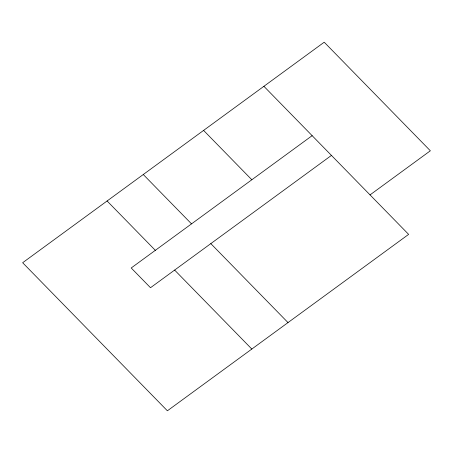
<?xml version="1.0" encoding="UTF-8"?>
<svg xmlns="http://www.w3.org/2000/svg" width="453" height="453" viewBox="0 0 453 453"><rect width="100%" height="100%" fill="white"/><g stroke="black" fill="none" stroke-linecap="round" stroke-linejoin="round"><path stroke-width="0.68" d="M312.145 135.662L131.206 267.978L150.504 287.723L331.443 155.407M370.039 194.892L430.35 150.787L324.212 42.203L22.65 262.729L167.384 410.797L408.634 234.377L263.901 86.308M203.59 130.413L251.834 179.767M143.273 174.518L191.517 223.873M210.815 243.618L288.012 322.587M107.089 200.979L155.334 250.339M174.631 270.079L251.823 349.053"/></g></svg>
